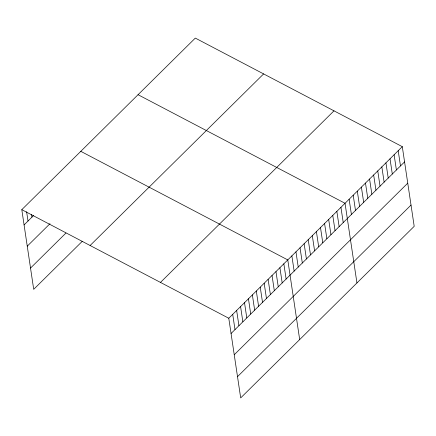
<?xml version="1.0" encoding="UTF-8"?>
<svg xmlns="http://www.w3.org/2000/svg" width="436" height="436" viewBox="0 0 436 436"><rect width="100%" height="100%" fill="white"/><g stroke="black" fill="none" stroke-linecap="round" stroke-linejoin="round"><path stroke-width="0.65" d="M21.8 209.672L195.312 38.09L402.297 146.665L414.2 226.328L240.688 397.91L228.78 318.247L21.8 209.672L33.703 289.335L82.213 241.37M24.078 224.916L33.692 215.411M27.255 246.177L49.977 223.701M30.531 268.075L65.923 233.075M90.105 245.506L263.617 73.918M160.475 282.419L333.992 110.837M228.78 318.247L402.297 146.665M231.058 333.491L404.57 161.909M234.236 354.751L407.747 183.164M237.511 376.655L411.023 205.067M138.054 94.71L345.034 203.285L356.942 282.948M80.796 151.336L287.776 259.911L299.679 339.573M398.204 150.709L400.482 165.953M394.117 154.753L396.395 169.996M390.024 158.797L392.302 174.04M385.936 162.841L388.214 178.084M381.843 166.884L384.121 182.128M377.756 170.934L380.034 186.172M373.663 174.978L375.941 190.216M369.575 179.022L371.853 194.26M365.482 183.066L367.761 198.309M361.395 187.109L363.673 202.353M357.307 191.153L359.586 206.397M353.215 195.197L355.493 210.441M349.127 199.241L351.405 214.485M340.947 207.334L343.225 222.573M336.854 211.378L339.132 226.616M332.766 215.422L335.044 230.666M328.673 219.466L330.951 234.71M324.586 223.51L326.864 238.754M320.498 227.554L322.776 242.798M316.405 231.598L318.683 246.841M312.318 235.642L314.596 250.885M308.225 239.686L310.503 254.929M304.137 243.735L306.415 258.973M300.044 247.779L302.322 263.017M295.957 251.823L298.235 267.066M291.864 255.867L294.142 271.11M283.841 263.802L286.12 279.04M279.912 267.688L282.19 282.931M275.977 271.579L278.255 286.823M272.042 275.47L274.32 290.708M268.113 279.356L270.391 294.6M264.178 283.247L266.456 298.486M260.243 287.133L262.521 302.377M256.314 291.025L258.592 306.268M252.379 294.916L254.657 310.154M248.449 298.802L250.722 314.045M244.514 302.693L246.792 317.937M240.579 306.584L242.857 321.823M236.65 310.47L238.928 325.714M232.715 314.361L234.993 329.605M31.55 214.485L31.942 217.139M26.623 211.749L28.013 221.025"/></g></svg>
